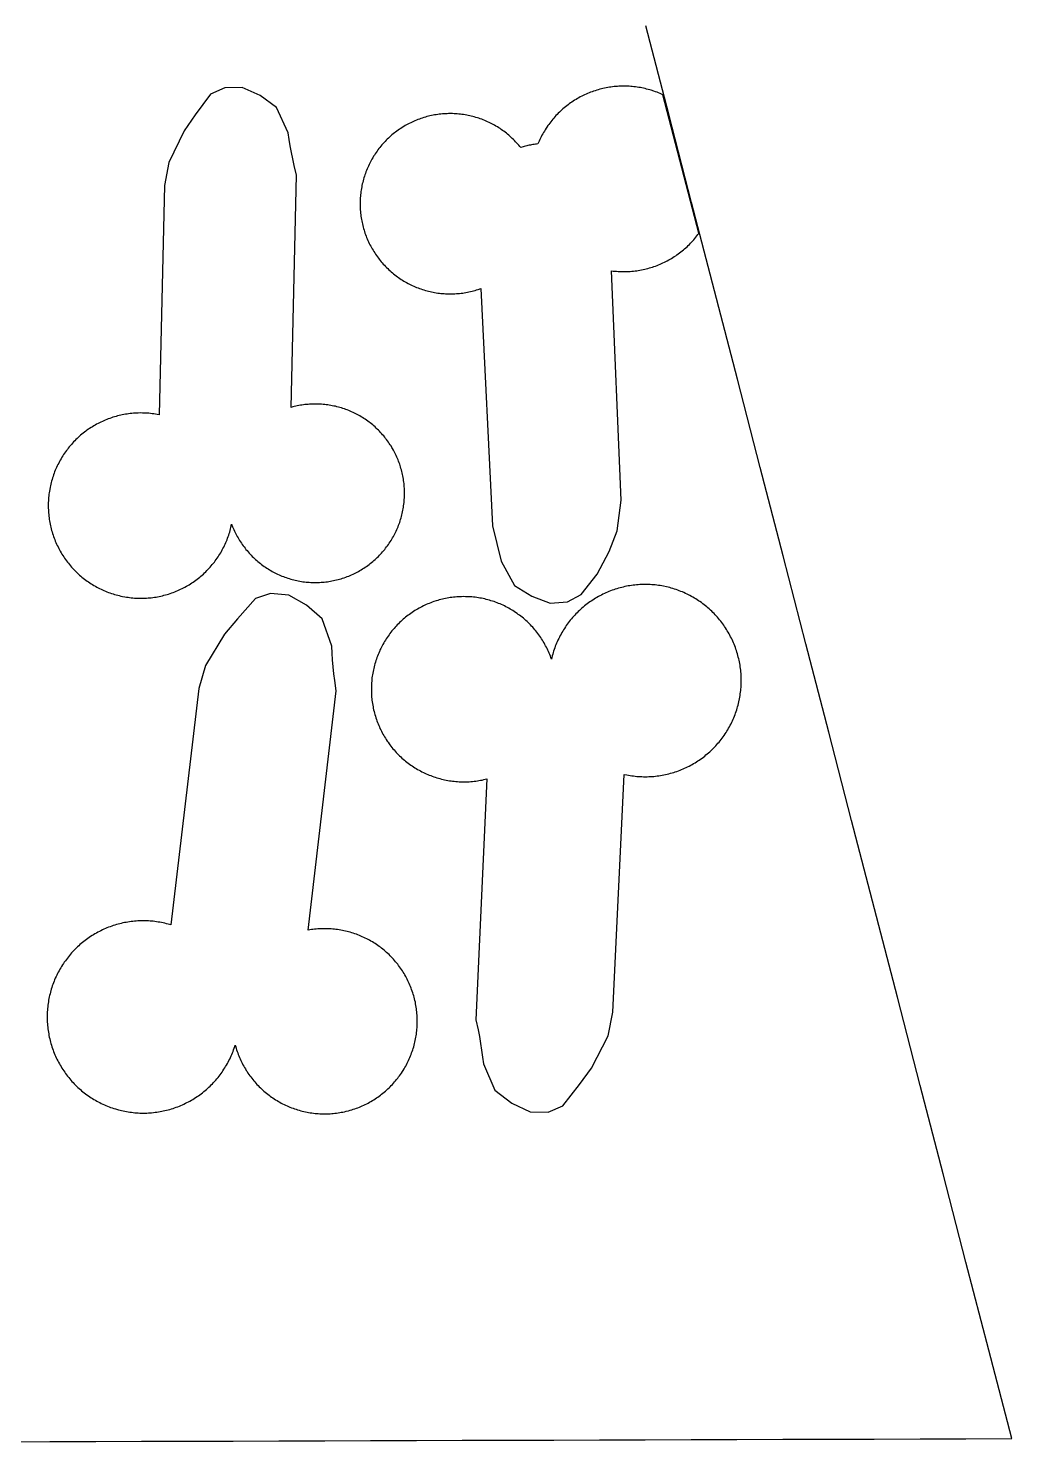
# Model space of a CAD drawing. Extents: x -246 to 246, y -104 to 199.
# Drawn here: x 210.91 to 224.54, y 159.52 to 179.11 of the extents above; entities that cross this region are included whole.
import ezdxf

# ---------------------------------------------------------------- set-up
doc = ezdxf.new("R2010")
doc.units = 0
doc.layers.add('Add_Red', color=1, linetype='Continuous')
doc.layers.add('Outline_Red', color=1, linetype='Continuous')

msp = doc.modelspace()

# ---------------------------------------------------------------- linework, layer by layer
at = {"layer": 'Add_Red'}
for points in [[(212.501, 171.213), (212.523, 171.213), (212.545, 171.214), (212.568, 171.216), (212.59, 171.218), (212.612, 171.22), (212.635, 171.223), (212.657, 171.226), (212.679, 171.229), (212.701, 171.233), (212.723, 171.238), (212.745, 171.242), (212.767, 171.247), (212.789, 171.253), (212.81, 171.258), (212.832, 171.265), (212.853, 171.271), (212.875, 171.278), (212.896, 171.285), (212.917, 171.293), (212.938, 171.301), (212.959, 171.309), (212.979, 171.318), (213, 171.327), (213.02, 171.336), (213.04, 171.346), (213.06, 171.356), (213.08, 171.367), (213.1, 171.378), (213.119, 171.389), (213.138, 171.4), (213.157, 171.412), (213.176, 171.424), (213.195, 171.437), (213.213, 171.45), (213.231, 171.463), (213.249, 171.476), (213.267, 171.49), (213.284, 171.504), (213.302, 171.519), (213.318, 171.533), (213.335, 171.548), (213.352, 171.564), (213.368, 171.579), (213.384, 171.595), (213.399, 171.611), (213.414, 171.627), (213.43, 171.644), (213.444, 171.661), (213.459, 171.678), (213.473, 171.696), (213.487, 171.713), (213.5, 171.731), (213.513, 171.749), (213.526, 171.768), (213.539, 171.786), (213.551, 171.805), (213.563, 171.824), (213.575, 171.843), (213.586, 171.862), (213.597, 171.882), (213.607, 171.902), (213.617, 171.922), (213.627, 171.942), (213.637, 171.962), (213.646, 171.983), (213.655, 172.003), (213.663, 172.024), (213.671, 172.045), (213.679, 172.066), (213.686, 172.087), (213.693, 172.108), (213.7, 172.13), (213.706, 172.151), (213.712, 172.173), (213.717, 172.195), (213.722, 172.217), (213.727, 172.239), (213.74, 172.204), (213.749, 172.184), (213.757, 172.164), (213.766, 172.144), (213.776, 172.125), (213.785, 172.106), (213.795, 172.086), (213.805, 172.067), (213.816, 172.049), (213.827, 172.03), (213.838, 172.012), (213.85, 171.993), (213.862, 171.975), (213.874, 171.958), (213.887, 171.94), (213.899, 171.923), (213.913, 171.906), (213.926, 171.889), (213.94, 171.872), (213.954, 171.856), (213.968, 171.839), (213.983, 171.824), (213.998, 171.808), (214.013, 171.793), (214.028, 171.777), (214.044, 171.763), (214.06, 171.748), (214.076, 171.734), (214.092, 171.72), (214.109, 171.706), (214.126, 171.692), (214.143, 171.679), (214.16, 171.666), (214.178, 171.654), (214.196, 171.642), (214.214, 171.63), (214.232, 171.618), (214.25, 171.607), (214.269, 171.596), (214.288, 171.585), (214.307, 171.575), (214.326, 171.565), (214.345, 171.555), (214.365, 171.546), (214.384, 171.537), (214.404, 171.529), (214.424, 171.52), (214.444, 171.512), (214.464, 171.505), (214.485, 171.498), (214.505, 171.491), (214.526, 171.484), (214.546, 171.478), (214.567, 171.472), (214.588, 171.467), (214.609, 171.462), (214.63, 171.457), (214.651, 171.453), (214.673, 171.449), (214.694, 171.445), (214.715, 171.442), (214.737, 171.439), (214.758, 171.437), (214.78, 171.435), (214.801, 171.433), (214.823, 171.432), (214.844, 171.431), (214.866, 171.43), (214.887, 171.43), (214.925, 171.431), (214.946, 171.432), (214.968, 171.433), (214.99, 171.434), (215.011, 171.436), (215.032, 171.439), (215.054, 171.441), (215.075, 171.445), (215.097, 171.448), (215.118, 171.452), (215.139, 171.456), (215.16, 171.461), (215.181, 171.466), (215.202, 171.471), (215.223, 171.477), (215.244, 171.483), (215.264, 171.489), (215.285, 171.496), (215.311, 171.505), (215.331, 171.512), (215.351, 171.52), (215.371, 171.529), (215.391, 171.537), (215.41, 171.546), (215.43, 171.555), (215.449, 171.565), (215.468, 171.575), (215.487, 171.585), (215.506, 171.596), (215.525, 171.607), (215.543, 171.618), (215.561, 171.63), (215.579, 171.642), (215.597, 171.654), (215.615, 171.666), (215.632, 171.679), (215.649, 171.692), (215.666, 171.706), (215.683, 171.72), (215.699, 171.734), (215.715, 171.748), (215.731, 171.763), (215.747, 171.777), (215.762, 171.793), (215.777, 171.808), (215.792, 171.824), (215.807, 171.839), (215.821, 171.856), (215.835, 171.872), (215.849, 171.889), (215.862, 171.906), (215.875, 171.923), (215.888, 171.94), (215.901, 171.958), (215.913, 171.975), (215.925, 171.993), (215.937, 172.012), (215.948, 172.03), (215.959, 172.049), (215.969, 172.067), (215.98, 172.086), (215.99, 172.106), (215.999, 172.125), (216.009, 172.144), (216.018, 172.164), (216.026, 172.184), (216.034, 172.204), (216.042, 172.224), (216.05, 172.244), (216.057, 172.264), (216.064, 172.285), (216.07, 172.306), (216.077, 172.326), (216.082, 172.347), (216.088, 172.368), (216.093, 172.389), (216.097, 172.41), (216.102, 172.431), (216.106, 172.452), (216.109, 172.474), (216.112, 172.495), (216.115, 172.516), (216.118, 172.538), (216.12, 172.559), (216.121, 172.581), (216.123, 172.602), (216.124, 172.624), (216.124, 172.646), (216.124, 172.667), (216.124, 172.693), (216.124, 172.715), (216.123, 172.736), (216.121, 172.758), (216.119, 172.779), (216.117, 172.801), (216.115, 172.822), (216.112, 172.844), (216.109, 172.865), (216.105, 172.886), (216.101, 172.907), (216.097, 172.929), (216.092, 172.95), (216.087, 172.971), (216.081, 172.991), (216.075, 173.012), (216.069, 173.033), (216.057, 173.07), (216.05, 173.09), (216.042, 173.111), (216.034, 173.131), (216.026, 173.151), (216.018, 173.17), (216.009, 173.19), (215.999, 173.209), (215.99, 173.229), (215.98, 173.248), (215.969, 173.267), (215.959, 173.286), (215.948, 173.304), (215.937, 173.323), (215.925, 173.341), (215.913, 173.359), (215.901, 173.377), (215.888, 173.394), (215.875, 173.412), (215.862, 173.429), (215.849, 173.446), (215.835, 173.462), (215.821, 173.479), (215.807, 173.495), (215.792, 173.511), (215.777, 173.527), (215.762, 173.542), (215.747, 173.557), (215.731, 173.572), (215.715, 173.587), (215.699, 173.601), (215.683, 173.615), (215.666, 173.629), (215.649, 173.642), (215.632, 173.655), (215.615, 173.668), (215.597, 173.681), (215.579, 173.693), (215.561, 173.705), (215.543, 173.716), (215.525, 173.728), (215.506, 173.739), (215.487, 173.749), (215.468, 173.759), (215.449, 173.769), (215.43, 173.779), (215.41, 173.788), (215.391, 173.797), (215.371, 173.806), (215.351, 173.814), (215.331, 173.822), (215.311, 173.83), (215.29, 173.837), (215.27, 173.844), (215.249, 173.85), (215.228, 173.856), (215.208, 173.862), (215.187, 173.868), (215.166, 173.873), (215.145, 173.877), (215.123, 173.882), (215.102, 173.885), (215.081, 173.889), (215.06, 173.892), (215.038, 173.895), (215.017, 173.897), (214.995, 173.9), (214.974, 173.901), (214.952, 173.903), (214.931, 173.903), (214.909, 173.904), (214.887, 173.904), (214.852, 173.904), (214.83, 173.903), (214.808, 173.902), (214.787, 173.9), (214.765, 173.898), (214.744, 173.896), (214.723, 173.893), (214.701, 173.89), (214.68, 173.887), (214.659, 173.883), (214.637, 173.879), (214.616, 173.874), (214.595, 173.869), (214.574, 173.864), (214.554, 173.858), (214.626, 177.077), (214.594, 177.212), (214.574, 177.302), (214.556, 177.392), (214.539, 177.483), (214.524, 177.574), (214.511, 177.666), (214.349, 178.015), (214.121, 178.18), (213.874, 178.292), (213.631, 178.289), (213.436, 178.202), (213.221, 177.912), (213.067, 177.692), (212.855, 177.252), (212.797, 176.934), (212.721, 173.756), (212.692, 173.761), (212.67, 173.765), (212.648, 173.768), (212.625, 173.771), (212.603, 173.774), (212.581, 173.776), (212.558, 173.778), (212.536, 173.779), (212.514, 173.78), (212.491, 173.78), (212.469, 173.781), (212.433, 173.78), (212.411, 173.779), (212.388, 173.778), (212.366, 173.777), (212.344, 173.775), (212.321, 173.772), (212.299, 173.769), (212.277, 173.766), (212.255, 173.763), (212.233, 173.759), (212.211, 173.754), (212.189, 173.75), (212.167, 173.745), (212.145, 173.739), (212.124, 173.733), (212.102, 173.727), (212.081, 173.721), (212.059, 173.714), (212.038, 173.706), (212.017, 173.699), (211.996, 173.69), (211.975, 173.682), (211.955, 173.673), (211.934, 173.664), (211.914, 173.655), (211.894, 173.645), (211.874, 173.635), (211.854, 173.624), (211.835, 173.613), (211.815, 173.602), (211.796, 173.59), (211.777, 173.578), (211.758, 173.566), (211.74, 173.554), (211.721, 173.541), (211.703, 173.527), (211.685, 173.514), (211.668, 173.5), (211.65, 173.486), (211.633, 173.472), (211.616, 173.457), (211.6, 173.442), (211.583, 173.426), (211.567, 173.411), (211.551, 173.395), (211.536, 173.379), (211.521, 173.362), (211.506, 173.346), (211.491, 173.329), (211.476, 173.312), (211.462, 173.294), (211.449, 173.276), (211.435, 173.259), (211.422, 173.24), (211.409, 173.222), (211.397, 173.203), (211.385, 173.185), (211.373, 173.166), (211.361, 173.146), (211.35, 173.127), (211.339, 173.107), (211.329, 173.087), (211.319, 173.067), (211.309, 173.047), (211.299, 173.027), (211.29, 173.006), (211.282, 172.986), (211.273, 172.965), (211.265, 172.944), (211.258, 172.923), (211.25, 172.902), (211.243, 172.88), (211.237, 172.859), (211.231, 172.837), (211.225, 172.816), (211.22, 172.794), (211.215, 172.772), (211.21, 172.75), (211.204, 172.719), (211.2, 172.697), (211.197, 172.675), (211.194, 172.653), (211.192, 172.631), (211.189, 172.608), (211.188, 172.586), (211.186, 172.564), (211.185, 172.541), (211.185, 172.519), (211.185, 172.496), (211.185, 172.463), (211.186, 172.44), (211.187, 172.418), (211.189, 172.395), (211.191, 172.373), (211.193, 172.351), (211.196, 172.329), (211.199, 172.306), (211.202, 172.284), (211.206, 172.262), (211.21, 172.24), (211.215, 172.218), (211.22, 172.196), (211.226, 172.175), (211.231, 172.153), (211.238, 172.131), (211.244, 172.11), (211.251, 172.089), (211.258, 172.068), (211.266, 172.046), (211.274, 172.026), (211.282, 172.005), (211.291, 171.984), (211.3, 171.964), (211.31, 171.943), (211.32, 171.923), (211.33, 171.903), (211.34, 171.883), (211.351, 171.864), (211.362, 171.844), (211.374, 171.825), (211.386, 171.806), (211.398, 171.787), (211.411, 171.769), (211.423, 171.75), (211.437, 171.732), (211.45, 171.714), (211.464, 171.697), (211.478, 171.679), (211.492, 171.662), (211.507, 171.645), (211.522, 171.629), (211.537, 171.612), (211.553, 171.596), (211.569, 171.58), (211.585, 171.565), (211.601, 171.549), (211.618, 171.534), (211.635, 171.52), (211.652, 171.505), (211.67, 171.491), (211.687, 171.477), (211.705, 171.464), (211.723, 171.451), (211.742, 171.438), (211.76, 171.425), (211.779, 171.413), (211.798, 171.401), (211.817, 171.39), (211.837, 171.379), (211.856, 171.368), (211.876, 171.357), (211.896, 171.347), (211.916, 171.337), (211.936, 171.328), (211.957, 171.319), (211.978, 171.31), (211.998, 171.301), (212.019, 171.293), (212.04, 171.286), (212.062, 171.278), (212.083, 171.272), (212.104, 171.265), (212.126, 171.259), (212.147, 171.253), (212.169, 171.248), (212.191, 171.243), (212.213, 171.238), (212.246, 171.232), (212.268, 171.228), (212.29, 171.225), (212.312, 171.222), (212.335, 171.219), (212.357, 171.217), (212.379, 171.215), (212.402, 171.214), (212.424, 171.213), (212.446, 171.212), (212.469, 171.212), (212.501, 171.213)], [(218.386, 171.164), (218.575, 171.264), (218.795, 171.544), (218.963, 171.86), (219.071, 172.148), (219.129, 172.572), (218.996, 175.752), (219.018, 175.749), (219.041, 175.747), (219.063, 175.745), (219.085, 175.743), (219.108, 175.742), (219.13, 175.741), (219.165, 175.741), (219.187, 175.741), (219.209, 175.742), (219.232, 175.743), (219.254, 175.744), (219.277, 175.746), (219.299, 175.748), (219.321, 175.75), (219.344, 175.753), (219.366, 175.757), (219.388, 175.76), (219.41, 175.764), (219.432, 175.769), (219.454, 175.774), (219.476, 175.779), (219.497, 175.785), (219.519, 175.791), (219.54, 175.797), (219.562, 175.804), (219.583, 175.811), (219.604, 175.818), (219.625, 175.826), (219.646, 175.834), (219.667, 175.843), (219.688, 175.852), (219.708, 175.861), (219.728, 175.871), (219.748, 175.881), (219.768, 175.891), (219.788, 175.902), (219.807, 175.913), (219.827, 175.924), (219.846, 175.936), (219.865, 175.948), (219.884, 175.961), (219.902, 175.973), (219.92, 175.986), (219.938, 176), (219.956, 176.013), (219.974, 176.027), (219.991, 176.042), (220.008, 176.056), (220.025, 176.071), (220.041, 176.086), (220.058, 176.102), (220.074, 176.117), (220.089, 176.133), (220.105, 176.15), (220.12, 176.166), (220.135, 176.183), (220.149, 176.2), (220.164, 176.217), (220.178, 176.235), (220.191, 176.253), (220.205, 176.271), (220.206, 176.272), (219.708, 178.191), (219.708, 178.192), (219.688, 178.201), (219.667, 178.21), (219.646, 178.218), (219.625, 178.227), (219.604, 178.235), (219.583, 178.242), (219.546, 178.254), (219.525, 178.261), (219.503, 178.267), (219.481, 178.272), (219.459, 178.278), (219.438, 178.283), (219.416, 178.287), (219.394, 178.292), (219.371, 178.295), (219.349, 178.299), (219.327, 178.302), (219.305, 178.304), (219.282, 178.307), (219.26, 178.309), (219.238, 178.31), (219.215, 178.311), (219.193, 178.312), (219.165, 178.312), (219.142, 178.312), (219.12, 178.311), (219.097, 178.31), (219.075, 178.309), (219.053, 178.307), (219.03, 178.305), (219.008, 178.302), (218.986, 178.3), (218.964, 178.296), (218.941, 178.293), (218.919, 178.288), (218.897, 178.284), (218.875, 178.279), (218.854, 178.274), (218.832, 178.268), (218.81, 178.262), (218.789, 178.256), (218.767, 178.249), (218.746, 178.242), (218.725, 178.235), (218.704, 178.227), (218.683, 178.218), (218.662, 178.21), (218.642, 178.201), (218.621, 178.192), (218.601, 178.182), (218.581, 178.172), (218.561, 178.162), (218.541, 178.151), (218.522, 178.14), (218.502, 178.128), (218.483, 178.117), (218.464, 178.105), (218.446, 178.092), (218.427, 178.08), (218.409, 178.067), (218.391, 178.053), (218.373, 178.04), (218.356, 178.026), (218.338, 178.011), (218.321, 177.997), (218.304, 177.982), (218.288, 177.967), (218.272, 177.951), (218.256, 177.936), (218.24, 177.92), (218.224, 177.903), (218.209, 177.887), (218.194, 177.87), (218.18, 177.853), (218.165, 177.836), (218.152, 177.818), (218.138, 177.8), (218.125, 177.782), (218.111, 177.764), (218.099, 177.745), (218.086, 177.727), (218.074, 177.708), (218.063, 177.689), (218.051, 177.669), (218.04, 177.65), (218.029, 177.63), (218.019, 177.61), (218.009, 177.59), (217.999, 177.57), (217.99, 177.549), (217.974, 177.511), (217.956, 177.509), (217.939, 177.507), (217.922, 177.504), (217.904, 177.502), (217.887, 177.499), (217.87, 177.495), (217.853, 177.492), (217.836, 177.488), (217.819, 177.484), (217.802, 177.479), (217.785, 177.475), (217.768, 177.47), (217.736, 177.459), (217.722, 177.476), (217.708, 177.493), (217.694, 177.509), (217.679, 177.525), (217.664, 177.541), (217.649, 177.557), (217.634, 177.572), (217.618, 177.587), (217.602, 177.602), (217.586, 177.617), (217.57, 177.631), (217.553, 177.645), (217.536, 177.659), (217.519, 177.672), (217.501, 177.686), (217.484, 177.698), (217.466, 177.711), (217.448, 177.723), (217.43, 177.735), (217.411, 177.747), (217.392, 177.758), (217.373, 177.769), (217.354, 177.779), (217.335, 177.79), (217.316, 177.8), (217.296, 177.809), (217.276, 177.818), (217.256, 177.827), (217.236, 177.836), (217.216, 177.844), (217.196, 177.852), (217.175, 177.859), (217.155, 177.866), (217.134, 177.873), (217.113, 177.879), (217.092, 177.885), (217.071, 177.891), (217.05, 177.896), (217.029, 177.901), (217.007, 177.906), (216.986, 177.91), (216.965, 177.914), (216.943, 177.917), (216.921, 177.92), (216.9, 177.923), (216.878, 177.925), (216.856, 177.927), (216.835, 177.929), (216.813, 177.93), (216.791, 177.931), (216.758, 177.931), (216.736, 177.931), (216.714, 177.93), (216.692, 177.929), (216.67, 177.928), (216.649, 177.926), (216.627, 177.924), (216.605, 177.922), (216.584, 177.919), (216.562, 177.916), (216.541, 177.912), (216.519, 177.908), (216.498, 177.904), (216.476, 177.899), (216.455, 177.894), (216.434, 177.889), (216.413, 177.883), (216.392, 177.877), (216.371, 177.87), (216.351, 177.863), (216.33, 177.856), (216.31, 177.848), (216.289, 177.84), (216.269, 177.832), (216.249, 177.823), (216.229, 177.814), (216.21, 177.805), (216.19, 177.795), (216.171, 177.785), (216.152, 177.774), (216.133, 177.764), (216.114, 177.753), (216.09, 177.738), (216.072, 177.726), (216.054, 177.714), (216.036, 177.702), (216.018, 177.689), (216.001, 177.676), (215.984, 177.663), (215.967, 177.649), (215.95, 177.635), (215.933, 177.621), (215.917, 177.606), (215.901, 177.591), (215.885, 177.576), (215.87, 177.561), (215.855, 177.545), (215.84, 177.529), (215.825, 177.513), (215.811, 177.497), (215.797, 177.48), (215.783, 177.463), (215.769, 177.446), (215.756, 177.429), (215.743, 177.411), (215.731, 177.393), (215.718, 177.375), (215.706, 177.357), (215.695, 177.339), (215.683, 177.32), (215.672, 177.301), (215.662, 177.282), (215.651, 177.263), (215.641, 177.244), (215.632, 177.224), (215.623, 177.204), (215.614, 177.184), (215.605, 177.164), (215.597, 177.144), (215.589, 177.124), (215.581, 177.103), (215.574, 177.083), (215.567, 177.062), (215.561, 177.041), (215.555, 177.02), (215.549, 176.999), (215.544, 176.978), (215.539, 176.957), (215.534, 176.936), (215.53, 176.914), (215.526, 176.893), (215.522, 176.871), (215.519, 176.85), (215.517, 176.828), (215.514, 176.806), (215.512, 176.785), (215.511, 176.763), (215.509, 176.741), (215.509, 176.719), (215.508, 176.682), (215.508, 176.66), (215.509, 176.638), (215.51, 176.616), (215.511, 176.595), (215.513, 176.573), (215.515, 176.551), (215.517, 176.529), (215.52, 176.508), (215.523, 176.486), (215.527, 176.465), (215.531, 176.443), (215.535, 176.422), (215.54, 176.401), (215.545, 176.379), (215.551, 176.358), (215.556, 176.337), (215.563, 176.316), (215.569, 176.296), (215.576, 176.275), (215.583, 176.254), (215.591, 176.234), (215.599, 176.214), (215.607, 176.193), (215.616, 176.173), (215.625, 176.154), (215.635, 176.132), (215.645, 176.113), (215.655, 176.093), (215.666, 176.074), (215.676, 176.055), (215.687, 176.037), (215.699, 176.018), (215.711, 176), (215.723, 175.981), (215.735, 175.963), (215.748, 175.946), (215.761, 175.928), (215.774, 175.911), (215.788, 175.894), (215.802, 175.877), (215.816, 175.861), (215.83, 175.844), (215.845, 175.828), (215.86, 175.812), (215.875, 175.797), (215.891, 175.782), (215.907, 175.767), (215.923, 175.752), (215.939, 175.737), (215.956, 175.723), (215.973, 175.709), (215.99, 175.696), (216.007, 175.683), (216.025, 175.67), (216.042, 175.657), (216.06, 175.645), (216.079, 175.633), (216.097, 175.621), (216.116, 175.61), (216.134, 175.599), (216.153, 175.588), (216.173, 175.578), (216.192, 175.568), (216.211, 175.558), (216.231, 175.548), (216.251, 175.539), (216.271, 175.531), (216.291, 175.522), (216.311, 175.515), (216.332, 175.507), (216.352, 175.5), (216.373, 175.493), (216.394, 175.486), (216.415, 175.48), (216.436, 175.474), (216.457, 175.469), (216.478, 175.464), (216.5, 175.459), (216.521, 175.455), (216.542, 175.451), (216.564, 175.447), (216.585, 175.444), (216.607, 175.441), (216.629, 175.439), (216.65, 175.437), (216.672, 175.435), (216.694, 175.434), (216.716, 175.433), (216.758, 175.432), (216.779, 175.432), (216.801, 175.433), (216.823, 175.434), (216.845, 175.435), (216.866, 175.437), (216.888, 175.439), (216.91, 175.442), (216.931, 175.444), (216.953, 175.448), (216.974, 175.451), (216.996, 175.455), (217.017, 175.459), (217.039, 175.464), (217.06, 175.469), (217.081, 175.475), (217.102, 175.481), (217.123, 175.487), (217.144, 175.493), (217.183, 175.507), (217.183, 175.507), (217.346, 172.217), (217.465, 171.728), (217.65, 171.39), (217.889, 171.24), (218.143, 171.145), (218.386, 171.164)], [(215.047, 164.064), (215.069, 164.065), (215.092, 164.066), (215.114, 164.068), (215.136, 164.07), (215.159, 164.072), (215.181, 164.075), (215.203, 164.078), (215.225, 164.081), (215.247, 164.085), (215.269, 164.089), (215.291, 164.094), (215.313, 164.099), (215.349, 164.108), (215.371, 164.114), (215.392, 164.12), (215.414, 164.127), (215.435, 164.134), (215.456, 164.141), (215.477, 164.149), (215.498, 164.158), (215.519, 164.166), (215.539, 164.175), (215.56, 164.184), (215.58, 164.194), (215.6, 164.204), (215.62, 164.214), (215.639, 164.225), (215.659, 164.236), (215.678, 164.247), (215.697, 164.259), (215.716, 164.271), (215.735, 164.284), (215.753, 164.296), (215.772, 164.309), (215.79, 164.323), (215.807, 164.336), (215.825, 164.35), (215.842, 164.364), (215.859, 164.379), (215.876, 164.394), (215.893, 164.409), (215.909, 164.424), (215.925, 164.44), (215.94, 164.456), (215.956, 164.472), (215.971, 164.489), (215.986, 164.506), (216, 164.523), (216.015, 164.54), (216.029, 164.557), (216.042, 164.575), (216.056, 164.593), (216.069, 164.611), (216.081, 164.63), (216.094, 164.649), (216.106, 164.667), (216.117, 164.687), (216.129, 164.706), (216.14, 164.725), (216.15, 164.745), (216.161, 164.765), (216.171, 164.785), (216.18, 164.805), (216.19, 164.826), (216.199, 164.846), (216.207, 164.867), (216.215, 164.888), (216.223, 164.909), (216.231, 164.93), (216.238, 164.951), (216.245, 164.972), (216.251, 164.994), (216.257, 165.015), (216.263, 165.037), (216.268, 165.059), (216.273, 165.081), (216.277, 165.103), (216.281, 165.125), (216.285, 165.147), (216.288, 165.169), (216.291, 165.191), (216.294, 165.214), (216.296, 165.236), (216.298, 165.258), (216.299, 165.281), (216.3, 165.303), (216.301, 165.325), (216.301, 165.348), (216.3, 165.388), (216.299, 165.41), (216.298, 165.433), (216.296, 165.455), (216.294, 165.477), (216.292, 165.5), (216.289, 165.522), (216.286, 165.544), (216.282, 165.566), (216.278, 165.588), (216.274, 165.61), (216.268, 165.636), (216.263, 165.658), (216.257, 165.68), (216.251, 165.702), (216.245, 165.723), (216.238, 165.744), (216.231, 165.766), (216.223, 165.787), (216.215, 165.808), (216.207, 165.829), (216.199, 165.849), (216.19, 165.87), (216.18, 165.89), (216.171, 165.91), (216.161, 165.93), (216.15, 165.95), (216.14, 165.97), (216.129, 165.99), (216.117, 166.009), (216.106, 166.028), (216.094, 166.047), (216.081, 166.066), (216.069, 166.084), (216.056, 166.102), (216.042, 166.12), (216.029, 166.138), (216.015, 166.156), (216, 166.173), (215.986, 166.19), (215.971, 166.207), (215.956, 166.223), (215.94, 166.239), (215.925, 166.255), (215.909, 166.271), (215.893, 166.287), (215.876, 166.302), (215.859, 166.316), (215.842, 166.331), (215.825, 166.345), (215.807, 166.359), (215.79, 166.373), (215.772, 166.386), (215.753, 166.399), (215.735, 166.412), (215.716, 166.424), (215.697, 166.436), (215.678, 166.448), (215.659, 166.459), (215.639, 166.47), (215.62, 166.481), (215.6, 166.491), (215.58, 166.501), (215.56, 166.511), (215.539, 166.52), (215.519, 166.529), (215.498, 166.538), (215.477, 166.546), (215.456, 166.554), (215.435, 166.561), (215.414, 166.569), (215.392, 166.575), (215.371, 166.582), (215.349, 166.588), (215.328, 166.593), (215.306, 166.598), (215.284, 166.603), (215.262, 166.608), (215.24, 166.612), (215.218, 166.616), (215.196, 166.619), (215.173, 166.622), (215.151, 166.624), (215.129, 166.626), (215.107, 166.628), (215.084, 166.63), (215.062, 166.631), (215.039, 166.631), (215.017, 166.631), (214.989, 166.631), (214.966, 166.63), (214.944, 166.629), (214.922, 166.628), (214.899, 166.626), (214.877, 166.624), (214.855, 166.621), (214.833, 166.618), (214.81, 166.615), (214.788, 166.611), (215.178, 169.929), (215.157, 170.071), (215.146, 170.166), (215.136, 170.262), (215.127, 170.357), (215.121, 170.453), (215.116, 170.548), (214.983, 170.925), (214.763, 171.118), (214.519, 171.257), (214.267, 171.278), (214.057, 171.207), (213.807, 170.929), (213.627, 170.716), (213.365, 170.282), (213.274, 169.959), (212.885, 166.684), (212.847, 166.694), (212.824, 166.7), (212.802, 166.706), (212.779, 166.711), (212.756, 166.715), (212.733, 166.72), (212.71, 166.723), (212.687, 166.727), (212.664, 166.73), (212.641, 166.733), (212.618, 166.735), (212.595, 166.737), (212.572, 166.738), (212.548, 166.739), (212.525, 166.74), (212.502, 166.74), (212.474, 166.74), (212.451, 166.739), (212.427, 166.738), (212.404, 166.736), (212.381, 166.734), (212.358, 166.732), (212.335, 166.729), (212.312, 166.726), (212.289, 166.723), (212.266, 166.719), (212.243, 166.715), (212.22, 166.71), (212.197, 166.705), (212.175, 166.699), (212.152, 166.693), (212.13, 166.687), (212.108, 166.68), (212.086, 166.673), (212.064, 166.666), (212.042, 166.658), (212.02, 166.65), (211.998, 166.641), (211.977, 166.632), (211.955, 166.623), (211.934, 166.613), (211.913, 166.603), (211.893, 166.593), (211.872, 166.582), (211.852, 166.571), (211.831, 166.559), (211.811, 166.547), (211.792, 166.535), (211.772, 166.522), (211.753, 166.509), (211.734, 166.496), (211.715, 166.483), (211.696, 166.469), (211.678, 166.454), (211.66, 166.44), (211.642, 166.425), (211.624, 166.41), (211.607, 166.394), (211.59, 166.379), (211.573, 166.363), (211.556, 166.346), (211.54, 166.33), (211.524, 166.313), (211.508, 166.295), (211.493, 166.278), (211.478, 166.26), (211.463, 166.242), (211.449, 166.224), (211.435, 166.206), (211.421, 166.187), (211.407, 166.168), (211.394, 166.149), (211.382, 166.129), (211.369, 166.109), (211.357, 166.09), (211.345, 166.07), (211.334, 166.049), (211.323, 166.029), (211.312, 166.008), (211.302, 165.987), (211.292, 165.966), (211.282, 165.945), (211.273, 165.924), (211.264, 165.902), (211.256, 165.88), (211.248, 165.859), (211.24, 165.837), (211.233, 165.815), (211.226, 165.792), (211.215, 165.752), (211.209, 165.73), (211.203, 165.707), (211.198, 165.684), (211.194, 165.662), (211.189, 165.639), (211.186, 165.616), (211.182, 165.593), (211.179, 165.57), (211.176, 165.547), (211.174, 165.523), (211.172, 165.5), (211.171, 165.477), (211.17, 165.454), (211.169, 165.431), (211.169, 165.407), (211.169, 165.381), (211.17, 165.358), (211.171, 165.335), (211.173, 165.312), (211.174, 165.289), (211.177, 165.265), (211.179, 165.242), (211.183, 165.219), (211.186, 165.196), (211.19, 165.173), (211.194, 165.15), (211.199, 165.128), (211.204, 165.105), (211.209, 165.082), (211.215, 165.06), (211.222, 165.037), (211.228, 165.015), (211.235, 164.993), (211.243, 164.971), (211.25, 164.949), (211.259, 164.927), (211.267, 164.906), (211.276, 164.884), (211.285, 164.863), (211.295, 164.842), (211.305, 164.821), (211.316, 164.8), (211.326, 164.779), (211.338, 164.759), (211.349, 164.739), (211.361, 164.719), (211.373, 164.699), (211.386, 164.679), (211.398, 164.66), (211.412, 164.641), (211.425, 164.622), (211.439, 164.603), (211.453, 164.585), (211.468, 164.567), (211.483, 164.549), (211.498, 164.531), (211.513, 164.514), (211.529, 164.497), (211.545, 164.48), (211.561, 164.463), (211.578, 164.447), (211.595, 164.431), (211.612, 164.415), (211.629, 164.4), (211.647, 164.385), (211.665, 164.37), (211.683, 164.356), (211.702, 164.341), (211.721, 164.328), (211.74, 164.314), (211.759, 164.301), (211.778, 164.288), (211.798, 164.276), (211.818, 164.264), (211.838, 164.252), (211.858, 164.24), (211.878, 164.229), (211.899, 164.219), (211.92, 164.208), (211.941, 164.198), (211.962, 164.189), (211.984, 164.18), (212.005, 164.171), (212.027, 164.162), (212.048, 164.154), (212.07, 164.146), (212.092, 164.139), (212.115, 164.132), (212.157, 164.12), (212.179, 164.114), (212.202, 164.109), (212.225, 164.104), (212.248, 164.099), (212.27, 164.095), (212.293, 164.091), (212.316, 164.088), (212.339, 164.085), (212.363, 164.082), (212.386, 164.08), (212.409, 164.078), (212.432, 164.076), (212.455, 164.075), (212.479, 164.075), (212.502, 164.075), (212.526, 164.075), (212.549, 164.075), (212.572, 164.076), (212.595, 164.078), (212.618, 164.08), (212.642, 164.082), (212.665, 164.085), (212.688, 164.088), (212.711, 164.091), (212.734, 164.095), (212.757, 164.099), (212.779, 164.104), (212.802, 164.109), (212.825, 164.114), (212.847, 164.12), (212.87, 164.126), (212.892, 164.133), (212.914, 164.14), (212.936, 164.147), (212.958, 164.155), (212.98, 164.163), (213.002, 164.172), (213.023, 164.181), (213.044, 164.19), (213.066, 164.2), (213.086, 164.21), (213.107, 164.22), (213.128, 164.231), (213.148, 164.242), (213.169, 164.253), (213.189, 164.265), (213.208, 164.277), (213.228, 164.29), (213.247, 164.303), (213.267, 164.316), (213.286, 164.329), (213.304, 164.343), (213.323, 164.357), (213.341, 164.372), (213.359, 164.387), (213.377, 164.402), (213.394, 164.417), (213.411, 164.433), (213.428, 164.449), (213.445, 164.465), (213.461, 164.482), (213.477, 164.499), (213.493, 164.516), (213.508, 164.533), (213.523, 164.551), (213.538, 164.569), (213.552, 164.587), (213.566, 164.606), (213.58, 164.624), (213.594, 164.643), (213.607, 164.662), (213.62, 164.682), (213.632, 164.702), (213.644, 164.721), (213.656, 164.741), (213.668, 164.762), (213.679, 164.782), (213.689, 164.803), (213.7, 164.824), (213.71, 164.845), (213.719, 164.866), (213.729, 164.887), (213.738, 164.909), (213.746, 164.93), (213.754, 164.952), (213.762, 164.974), (213.769, 164.996), (213.776, 165.018), (213.783, 164.994), (213.789, 164.972), (213.796, 164.951), (213.803, 164.93), (213.811, 164.909), (213.819, 164.888), (213.827, 164.867), (213.835, 164.846), (213.844, 164.826), (213.854, 164.805), (213.863, 164.785), (213.873, 164.765), (213.884, 164.745), (213.894, 164.725), (213.905, 164.706), (213.917, 164.687), (213.928, 164.667), (213.94, 164.649), (213.953, 164.63), (213.966, 164.611), (213.979, 164.593), (213.992, 164.575), (214.006, 164.557), (214.019, 164.54), (214.034, 164.523), (214.048, 164.506), (214.063, 164.489), (214.078, 164.472), (214.094, 164.456), (214.109, 164.44), (214.125, 164.424), (214.142, 164.409), (214.158, 164.394), (214.175, 164.379), (214.192, 164.364), (214.209, 164.35), (214.227, 164.336), (214.245, 164.323), (214.263, 164.309), (214.281, 164.296), (214.299, 164.284), (214.318, 164.271), (214.337, 164.259), (214.356, 164.247), (214.375, 164.236), (214.395, 164.225), (214.414, 164.214), (214.434, 164.204), (214.454, 164.194), (214.475, 164.184), (214.495, 164.175), (214.515, 164.166), (214.536, 164.158), (214.557, 164.149), (214.578, 164.141), (214.599, 164.134), (214.62, 164.127), (214.642, 164.12), (214.663, 164.114), (214.685, 164.108), (214.706, 164.102), (214.728, 164.097), (214.75, 164.092), (214.772, 164.088), (214.794, 164.084), (214.816, 164.08), (214.838, 164.077), (214.861, 164.074), (214.883, 164.071), (214.905, 164.069), (214.928, 164.067), (214.95, 164.066), (214.972, 164.065), (214.995, 164.064), (215.017, 164.064), (215.047, 164.064)], [(218.321, 164.175), (218.551, 164.47), (218.716, 164.695), (218.946, 165.146), (219.014, 165.475), (219.169, 168.77), (219.206, 168.762), (219.229, 168.758), (219.252, 168.754), (219.275, 168.751), (219.298, 168.748), (219.321, 168.745), (219.344, 168.743), (219.367, 168.741), (219.391, 168.74), (219.414, 168.739), (219.437, 168.738), (219.46, 168.738), (219.49, 168.738), (219.513, 168.739), (219.537, 168.74), (219.56, 168.741), (219.583, 168.743), (219.606, 168.746), (219.629, 168.748), (219.652, 168.752), (219.675, 168.755), (219.698, 168.759), (219.721, 168.763), (219.744, 168.768), (219.767, 168.773), (219.789, 168.779), (219.812, 168.785), (219.834, 168.791), (219.856, 168.798), (219.878, 168.805), (219.9, 168.812), (219.922, 168.82), (219.944, 168.829), (219.966, 168.837), (219.987, 168.846), (220.008, 168.856), (220.03, 168.865), (220.05, 168.875), (220.071, 168.886), (220.092, 168.897), (220.112, 168.908), (220.132, 168.92), (220.152, 168.931), (220.172, 168.944), (220.192, 168.956), (220.211, 168.969), (220.23, 168.983), (220.249, 168.996), (220.268, 169.01), (220.286, 169.024), (220.304, 169.039), (220.322, 169.054), (220.34, 169.069), (220.357, 169.084), (220.374, 169.1), (220.391, 169.116), (220.407, 169.133), (220.424, 169.149), (220.439, 169.166), (220.455, 169.184), (220.47, 169.201), (220.485, 169.219), (220.5, 169.237), (220.515, 169.255), (220.529, 169.274), (220.542, 169.292), (220.556, 169.311), (220.569, 169.331), (220.582, 169.35), (220.594, 169.37), (220.606, 169.39), (220.618, 169.41), (220.629, 169.43), (220.64, 169.451), (220.651, 169.471), (220.661, 169.492), (220.671, 169.513), (220.68, 169.534), (220.69, 169.556), (220.698, 169.577), (220.707, 169.599), (220.715, 169.621), (220.723, 169.643), (220.73, 169.665), (220.737, 169.687), (220.743, 169.709), (220.749, 169.732), (220.755, 169.754), (220.76, 169.777), (220.769, 169.816), (220.773, 169.839), (220.777, 169.862), (220.78, 169.885), (220.783, 169.908), (220.786, 169.931), (220.788, 169.954), (220.79, 169.977), (220.791, 170.001), (220.792, 170.024), (220.793, 170.047), (220.793, 170.07), (220.793, 170.098), (220.792, 170.121), (220.791, 170.145), (220.79, 170.168), (220.788, 170.191), (220.785, 170.214), (220.783, 170.237), (220.779, 170.26), (220.776, 170.283), (220.772, 170.306), (220.768, 170.329), (220.763, 170.352), (220.758, 170.374), (220.752, 170.397), (220.747, 170.42), (220.74, 170.442), (220.734, 170.464), (220.726, 170.486), (220.719, 170.508), (220.711, 170.53), (220.703, 170.552), (220.694, 170.574), (220.685, 170.595), (220.676, 170.616), (220.666, 170.638), (220.656, 170.659), (220.646, 170.679), (220.635, 170.7), (220.624, 170.72), (220.612, 170.741), (220.6, 170.761), (220.588, 170.78), (220.576, 170.8), (220.563, 170.819), (220.55, 170.838), (220.536, 170.857), (220.522, 170.876), (220.508, 170.894), (220.493, 170.912), (220.478, 170.93), (220.463, 170.948), (220.448, 170.965), (220.432, 170.982), (220.416, 170.999), (220.4, 171.016), (220.383, 171.032), (220.366, 171.048), (220.349, 171.064), (220.331, 171.079), (220.314, 171.094), (220.296, 171.109), (220.277, 171.123), (220.259, 171.137), (220.24, 171.151), (220.221, 171.165), (220.202, 171.178), (220.183, 171.19), (220.163, 171.203), (220.143, 171.215), (220.123, 171.227), (220.103, 171.238), (220.082, 171.249), (220.061, 171.26), (220.041, 171.27), (220.02, 171.28), (219.998, 171.29), (219.977, 171.299), (219.956, 171.308), (219.934, 171.316), (219.912, 171.324), (219.89, 171.332), (219.868, 171.339), (219.846, 171.346), (219.823, 171.353), (219.801, 171.359), (219.779, 171.364), (219.756, 171.37), (219.715, 171.379), (219.692, 171.383), (219.669, 171.387), (219.646, 171.39), (219.623, 171.393), (219.6, 171.396), (219.577, 171.398), (219.553, 171.4), (219.53, 171.401), (219.507, 171.402), (219.484, 171.403), (219.46, 171.403), (219.435, 171.403), (219.412, 171.402), (219.388, 171.401), (219.365, 171.4), (219.342, 171.398), (219.319, 171.395), (219.296, 171.393), (219.273, 171.39), (219.25, 171.386), (219.227, 171.382), (219.204, 171.378), (219.181, 171.373), (219.158, 171.368), (219.136, 171.363), (219.113, 171.357), (219.091, 171.351), (219.069, 171.344), (219.046, 171.337), (219.024, 171.33), (219.002, 171.322), (218.981, 171.314), (218.959, 171.305), (218.938, 171.296), (218.916, 171.287), (218.895, 171.277), (218.874, 171.267), (218.853, 171.257), (218.833, 171.246), (218.812, 171.235), (218.792, 171.223), (218.772, 171.211), (218.752, 171.199), (218.733, 171.187), (218.713, 171.174), (218.694, 171.161), (218.675, 171.147), (218.657, 171.133), (218.638, 171.119), (218.62, 171.105), (218.602, 171.09), (218.584, 171.075), (218.567, 171.059), (218.55, 171.043), (218.533, 171.027), (218.516, 171.011), (218.5, 170.994), (218.484, 170.978), (218.468, 170.96), (218.453, 170.943), (218.438, 170.925), (218.423, 170.907), (218.409, 170.889), (218.395, 170.871), (218.381, 170.852), (218.367, 170.833), (218.354, 170.814), (218.341, 170.794), (218.329, 170.775), (218.317, 170.755), (218.305, 170.735), (218.294, 170.714), (218.283, 170.694), (218.272, 170.673), (218.262, 170.652), (218.252, 170.631), (218.242, 170.61), (218.233, 170.589), (218.224, 170.567), (218.215, 170.546), (218.207, 170.524), (218.2, 170.502), (218.192, 170.48), (218.185, 170.458), (218.179, 170.435), (218.173, 170.413), (218.167, 170.391), (218.161, 170.368), (218.154, 170.39), (218.146, 170.411), (218.138, 170.432), (218.129, 170.452), (218.12, 170.473), (218.111, 170.493), (218.101, 170.514), (218.091, 170.534), (218.081, 170.554), (218.07, 170.573), (218.059, 170.593), (218.048, 170.612), (218.036, 170.631), (218.024, 170.65), (218.012, 170.669), (217.999, 170.687), (217.986, 170.705), (217.973, 170.723), (217.959, 170.741), (217.945, 170.759), (217.931, 170.776), (217.916, 170.793), (217.901, 170.81), (217.886, 170.826), (217.871, 170.843), (217.855, 170.859), (217.839, 170.874), (217.823, 170.89), (217.806, 170.905), (217.789, 170.92), (217.772, 170.934), (217.755, 170.948), (217.738, 170.962), (217.72, 170.976), (217.702, 170.989), (217.684, 171.002), (217.665, 171.015), (217.646, 171.027), (217.628, 171.04), (217.608, 171.051), (217.589, 171.063), (217.57, 171.074), (217.55, 171.084), (217.53, 171.095), (217.51, 171.105), (217.49, 171.114), (217.469, 171.124), (217.449, 171.133), (217.428, 171.141), (217.407, 171.149), (217.386, 171.157), (217.365, 171.165), (217.344, 171.172), (217.323, 171.178), (217.301, 171.185), (217.28, 171.191), (217.258, 171.196), (217.236, 171.202), (217.214, 171.207), (217.192, 171.211), (217.17, 171.215), (217.148, 171.219), (217.126, 171.222), (217.104, 171.225), (217.082, 171.228), (217.059, 171.23), (217.037, 171.231), (217.015, 171.233), (216.992, 171.234), (216.97, 171.234), (216.947, 171.235), (216.916, 171.234), (216.893, 171.233), (216.871, 171.232), (216.848, 171.231), (216.826, 171.229), (216.804, 171.227), (216.782, 171.224), (216.759, 171.221), (216.737, 171.217), (216.715, 171.213), (216.693, 171.209), (216.671, 171.205), (216.649, 171.2), (216.628, 171.194), (216.606, 171.188), (216.585, 171.182), (216.563, 171.176), (216.529, 171.165), (216.508, 171.157), (216.487, 171.149), (216.466, 171.141), (216.446, 171.133), (216.425, 171.124), (216.405, 171.114), (216.385, 171.105), (216.365, 171.095), (216.345, 171.084), (216.325, 171.074), (216.305, 171.063), (216.286, 171.051), (216.267, 171.04), (216.248, 171.027), (216.23, 171.015), (216.211, 171.002), (216.193, 170.989), (216.175, 170.976), (216.157, 170.962), (216.139, 170.948), (216.122, 170.934), (216.105, 170.92), (216.088, 170.905), (216.072, 170.89), (216.056, 170.874), (216.04, 170.859), (216.024, 170.843), (216.009, 170.826), (215.993, 170.81), (215.979, 170.793), (215.964, 170.776), (215.95, 170.759), (215.936, 170.741), (215.922, 170.723), (215.909, 170.705), (215.896, 170.687), (215.883, 170.669), (215.871, 170.65), (215.859, 170.631), (215.847, 170.612), (215.836, 170.593), (215.825, 170.573), (215.814, 170.554), (215.804, 170.534), (215.794, 170.514), (215.784, 170.493), (215.775, 170.473), (215.766, 170.452), (215.757, 170.432), (215.749, 170.411), (215.741, 170.39), (215.734, 170.369), (215.726, 170.348), (215.72, 170.326), (215.713, 170.305), (215.707, 170.283), (215.702, 170.261), (215.697, 170.24), (215.692, 170.218), (215.687, 170.196), (215.683, 170.174), (215.679, 170.152), (215.676, 170.13), (215.673, 170.107), (215.671, 170.085), (215.669, 170.063), (215.667, 170.04), (215.665, 170.018), (215.664, 169.996), (215.664, 169.973), (215.664, 169.951), (215.664, 169.909), (215.665, 169.886), (215.667, 169.864), (215.668, 169.842), (215.67, 169.819), (215.673, 169.797), (215.676, 169.775), (215.679, 169.753), (215.683, 169.731), (215.687, 169.709), (215.691, 169.687), (215.696, 169.665), (215.701, 169.643), (215.707, 169.621), (215.713, 169.6), (215.72, 169.576), (215.726, 169.554), (215.734, 169.533), (215.741, 169.512), (215.749, 169.491), (215.757, 169.47), (215.766, 169.449), (215.775, 169.429), (215.784, 169.408), (215.794, 169.388), (215.804, 169.368), (215.814, 169.348), (215.825, 169.329), (215.836, 169.309), (215.847, 169.29), (215.859, 169.271), (215.871, 169.252), (215.883, 169.233), (215.896, 169.215), (215.909, 169.196), (215.922, 169.178), (215.936, 169.161), (215.95, 169.143), (215.964, 169.126), (215.979, 169.109), (215.993, 169.092), (216.009, 169.075), (216.024, 169.059), (216.04, 169.043), (216.056, 169.028), (216.072, 169.012), (216.088, 168.997), (216.105, 168.982), (216.122, 168.968), (216.139, 168.953), (216.157, 168.939), (216.175, 168.926), (216.193, 168.912), (216.211, 168.899), (216.23, 168.887), (216.248, 168.874), (216.267, 168.862), (216.286, 168.851), (216.305, 168.839), (216.325, 168.828), (216.345, 168.818), (216.365, 168.807), (216.385, 168.797), (216.405, 168.788), (216.425, 168.778), (216.446, 168.769), (216.466, 168.761), (216.487, 168.753), (216.508, 168.745), (216.529, 168.737), (216.551, 168.73), (216.572, 168.723), (216.594, 168.717), (216.615, 168.711), (216.637, 168.705), (216.659, 168.7), (216.68, 168.695), (216.702, 168.691), (216.724, 168.687), (216.747, 168.683), (216.769, 168.68), (216.791, 168.677), (216.813, 168.674), (216.835, 168.672), (216.858, 168.67), (216.88, 168.669), (216.903, 168.668), (216.925, 168.667), (216.947, 168.667), (216.977, 168.668), (217, 168.668), (217.022, 168.669), (217.044, 168.671), (217.067, 168.673), (217.089, 168.675), (217.111, 168.678), (217.134, 168.681), (217.156, 168.684), (217.178, 168.688), (217.2, 168.692), (217.222, 168.697), (217.243, 168.702), (217.265, 168.707), (217.113, 165.369), (217.144, 165.229), (217.162, 165.135), (217.178, 165.041), (217.193, 164.946), (217.207, 164.852), (217.219, 164.757), (217.378, 164.39), (217.611, 164.214), (217.864, 164.092), (218.117, 164.089), (218.321, 164.175)]]:
    msp.add_lwpolyline(points, dxfattribs=at)
at = {"layer": 'Outline_Red'}
msp.add_lwpolyline([(210.573, 159.518), (211.208, 159.52), (211.843, 159.522), (212.478, 159.524), (213.113, 159.526), (213.748, 159.528), (214.383, 159.53), (215.018, 159.532), (215.653, 159.534), (216.288, 159.536), (216.923, 159.538), (217.558, 159.54), (218.193, 159.542), (218.828, 159.544), (219.463, 159.546), (220.098, 159.548), (220.733, 159.55), (221.368, 159.552), (222.003, 159.554), (222.638, 159.556), (223.273, 159.558), (223.908, 159.56), (224.543, 159.562), (224.226, 160.786), (223.909, 162.01), (223.592, 163.234), (223.275, 164.458), (222.958, 165.682), (222.641, 166.906), (222.324, 168.13), (222.007, 169.354), (221.69, 170.578), (221.373, 171.802), (221.056, 173.026), (220.739, 174.25), (220.422, 175.474), (220.105, 176.698), (219.788, 177.922), (219.471, 179.146)], dxfattribs=at)

doc.saveas('drawing.dxf')
